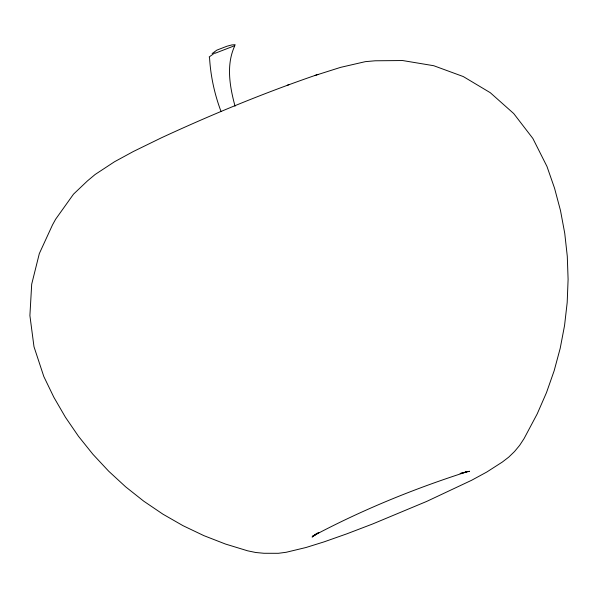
<?xml version="1.0" encoding="UTF-8"?>
<svg xmlns="http://www.w3.org/2000/svg" width="598" height="598" viewBox="0 0 598 598"><rect width="100%" height="100%" fill="white"/><g stroke="black" fill="none" stroke-linecap="round" stroke-linejoin="round"><path stroke-width="0.9" d="M234.67 46.061C225.954 65.018 229.811 86.845 235.059 106.22M212.126 53.573L216.857 50.127L226.904 46.24L231.777 44.94L235.134 44.693M317.067 533.237L312.096 537.049L318.898 532.482L312.619 536.219C361.85 510.019 413.801 488.798 466.896 471.815L460.109 473.519L469.602 471.291L465.251 471.859M209.151 56.989L214.876 52.848M215.31 53.185L234.977 45.575M317.994 74.421C264.705 92.675 212.552 114.136 161.445 137.787L133.369 151.496L114.48 161.774L95.149 174.474L87.472 180.888L73.509 194.156L55.629 219.227L52.512 224.878L39.326 253.574L31.701 284.155L29.9 315.572L33.989 346.72L43.818 376.523L53.872 397.304L65.451 417.269L78.495 436.308L92.937 454.316L108.687 471.202L125.67 486.854L143.782 501.206L162.925 514.168L182.995 525.672L203.888 535.644L225.476 544.045L247.647 550.818L255.727 552.492L263.942 553.277L278.384 553.3L286.218 552.268L306.026 547.499L324.086 541.863L346.833 533.835L372.711 523.945L426.725 501.401L471.643 480.261L486.742 472.054L502.35 462.037L508.734 457.126L514.527 451.535L519.662 445.331L524.072 438.588L537.198 413.898L546.49 392.609L554.174 370.7L560.206 348.305L564.549 325.536L567.188 302.521L568.1 279.393L567.285 256.273L564.744 233.295L560.498 210.586L554.563 188.258L546.968 166.453L532.855 138.444L513.734 113.568L490.278 92.697L463.3 76.566L433.737 65.72L402.618 60.54L375.133 60.787L365.363 61.654L340.591 67.365L314.69 75.572M287.264 85.26L289.529 84.468M220.976 111.325C214.518 94.103 210.571 75.924 209.547 57.565"/></g></svg>
